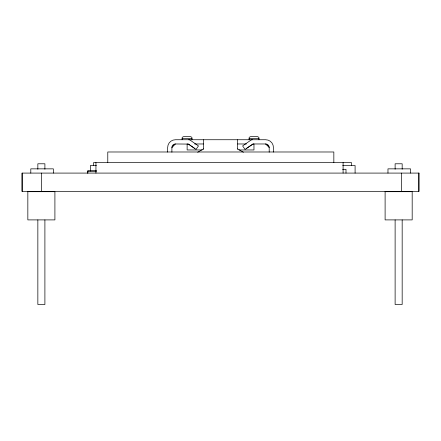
<?xml version="1.0" encoding="UTF-8"?>
<svg xmlns="http://www.w3.org/2000/svg" width="441" height="441" viewBox="0 0 441 441"><rect width="100%" height="100%" fill="white"/><g stroke="black" fill="none" stroke-linecap="round" stroke-linejoin="round"><path stroke-width="0.66" d="M37.849 219.899L37.849 304.505L44.899 304.505L44.899 219.899M395.119 219.899L395.119 304.505L402.17 304.505L402.17 219.899M172.233 147.14L174.95 144.306M246.199 148.6L252.699 144.086L253.966 143.97L253.966 149.962L238.972 149.962M197.684 152.25L203.483 148.904M182.122 138.612L191.989 138.612M249.099 138.612L258.972 138.612M171.896 152.206L171.896 147.492A9.928 9.928 0 0 1 175.424 143.97L188.39 144.086L194.889 148.6M194.635 143.97L203.483 143.97M237.605 143.97L246.453 143.97M202.121 149.962L187.127 149.962L187.127 143.97L188.638 144.224L196.041 149.405L198.472 145.943L190.336 140.249A2.822 2.822 0 0 0 188.72 139.736M96.513 165.551L90.339 165.551L90.339 171.031M342.674 165.551L355.093 165.551L355.093 173.087M342.563 169.316L345.998 169.316L345.998 173.087M96.551 170.446L87.847 170.446L87.847 173.087M96.551 171.433L87.704 171.433L87.704 173.087M237.605 148.904L243.41 152.25M268.856 147.018L265.669 143.97L253.261 143.97L245.047 149.405L242.622 145.943L250.753 140.249A2.822 2.822 0 0 1 252.368 139.736M418.829 173.087L418.829 191.416M410.532 173.087L410.532 168.853L387.97 168.853L387.97 173.087M402.17 169.239L402.17 163.782L395.119 163.782L395.119 169.239M401.382 173.087L401.382 191.416M351.416 165.551L351.416 162.536L93.619 162.536L93.619 165.551M343.092 162.536L343.092 173.087M333.837 162.536L333.837 151.985L107.78 151.985L107.78 162.536M273.426 152.095L273.426 147.492A7.756 7.756 0 0 0 265.669 139.736L175.424 139.736A7.756 7.756 0 0 0 167.668 147.492L167.668 152.095M269.192 147.492A9.928 9.928 0 0 0 265.669 143.97A3.522 3.522 0 0 1 269.192 147.492L269.192 152.206M258.972 139.736L258.972 137.906A2.822 1.411 0 0 0 256.149 136.495L251.921 136.495A2.822 1.411 0 0 0 249.099 137.906L249.099 139.736M237.605 139.736L237.605 149.295M203.483 139.736L203.483 149.295M191.989 139.736L191.989 137.906A2.822 1.411 0 0 0 189.172 136.495L184.939 136.495A2.822 1.411 0 0 0 182.122 137.906L182.122 139.736M95.94 162.536L95.94 173.087M53.361 173.087L53.361 168.853L30.798 168.853L30.798 173.087M44.899 169.239L44.899 163.782L37.849 163.782L37.849 169.239M41.658 173.087L41.658 191.416M22.166 173.087L22.166 191.416M171.896 147.492A3.522 3.522 0 0 1 175.424 143.97M27.838 191.697L27.838 219.899L54.91 219.899L54.91 191.697L27.838 191.697M385.109 191.697L385.109 219.899L412.181 219.899L412.181 191.697L385.109 191.697M418.95 173.087L22.05 173.087L22.05 191.416L418.95 191.416L418.95 173.087"/></g></svg>
